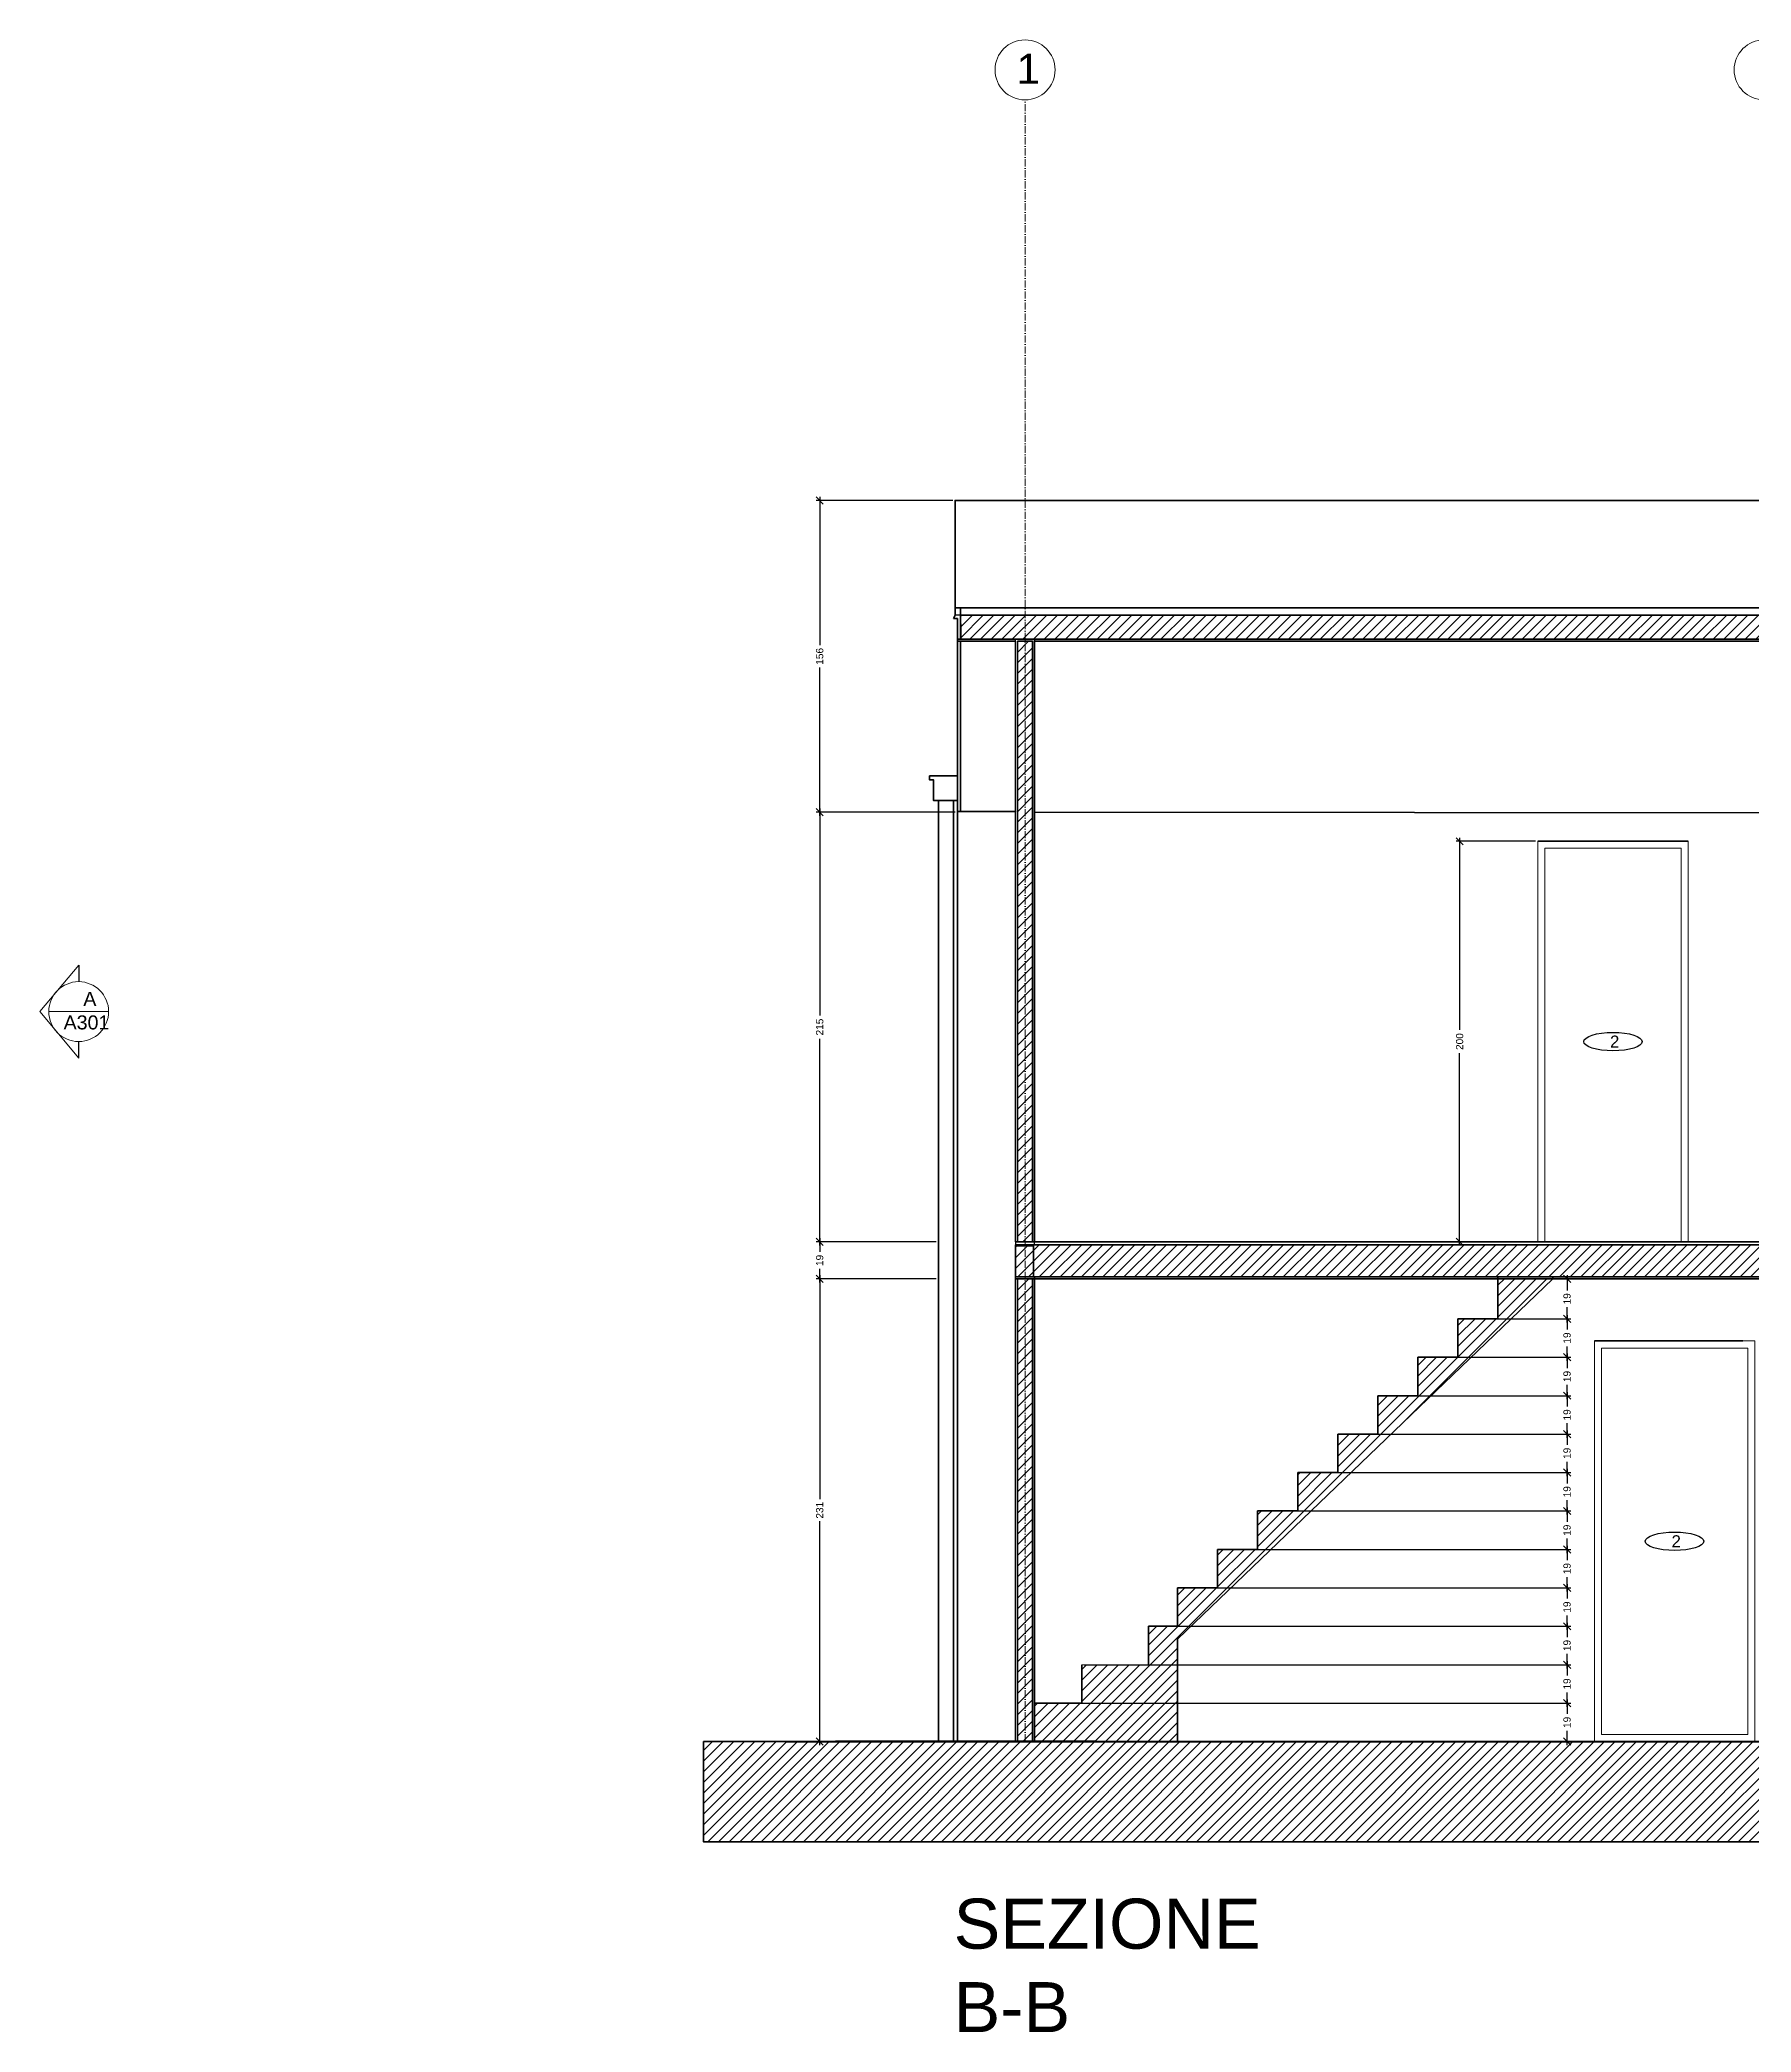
# Model space of a CAD drawing. Header units: inches. Extents: x 1080 to 7442, y 249 to 3242.
# Drawn here: x 2169 to 3024, y 249 to 1244 of the extents above; entities that cross this region are included whole.
import ezdxf

# ---------------------------------------------------------------- set-up
doc = ezdxf.new("R2010")
doc.units = ezdxf.units.IN
doc.header["$MEASUREMENT"] = 0
doc.linetypes.add('ACAD_ISO10W100', pattern=[18, 12, -3, 0, -3])
for name, color, linetype, lineweight in [('ARREDI', 8, 'Continuous', 18), ('CAMPITURE', 7, 'Continuous', 25), ('INFISSI', 130, 'Continuous', 13), ('NUMERAZIONE', 30, 'Continuous', 25), ('quote nuove', 253, 'Continuous', 18), ('STRUTTURA', 7, 'Continuous', 35)]:
    doc.layers.add(name, color=color, linetype=linetype, lineweight=lineweight)
doc.styles.add('ARIAL', font='Arial.ttf')
doc.styles.get("Standard").update_dxf_attribs({"font": 'Arial.ttf'})
doc.dimstyles.new('TICK_36', dxfattribs={"dimtxt": 3.6, "dimasz": 3.6, "dimexe": 1.8, "dimexo": 1.2, "dimgap": 1.8, "dimtad": 0, "dimdec": 0, "dimzin": 0, "dimdsep": 46, "dimtxsty": 'ARIAL', "dimblk": 'OBLIQUE', "dimcen": 1.8, "dimdle": 1.8, "dimclrd": 256, "dimclrt": 256, "dimadec": 0, "dimazin": 0, "dimtfac": 1, "dimtdec": 0, "dimtmove": 1, "dimatfit": 3, "dimldrblk": 'OPEN90', "dimfxl": 1, "dimtfill": 1, "dimtolj": 1, "dimtzin": 0, "dimarcsym": 0})
pattern_1 = [(45, (2495.4244, -1418.4043), (-2.6516504, 2.6516504), [])]

# ---------------------------------------------------------------- blocks, each defined once
blk = doc.blocks.new('_Oblique')
at = {"color": 0, "linetype": 'ByBlock', "lineweight": -2}
blk.add_line((-0.5, -0.5), (0.5, 0.5), dxfattribs=at)
blk = doc.blocks.new('*D86')
at = {"layer": 'quote nuove', "color": 0, "lineweight": -2, "transparency": 16777216}
for p, q in [((2915.87, 843.71), (2876.2, 843.71)), ((2915.87, 643.71), (2876.2, 643.71))]:
    blk.add_line(p, q, dxfattribs=at)
at = {"layer": 'quote nuove', "lineweight": -2, "transparency": 16777216}
for p, q in [((2878, 845.51), (2878, 749.53)), ((2878, 641.91), (2878, 737.88))]:
    blk.add_line(p, q, dxfattribs=at)
at = {"layer": 'quote nuove', "lineweight": -2, "transparency": 16777216, "xscale": 3.6, "yscale": 3.6, "zscale": 3.6}
for p, rotation in [((2878, 843.71), 90), ((2878, 643.71), 270)]:
    blk.add_blockref('_Oblique', p, dxfattribs=dict(at, rotation=rotation))
at = {"layer": 'quote nuove', "transparency": 16777216, "insert": (2878, 743.71), "char_height": 3.6, "attachment_point": 5, "rotation": 90, "style": 'ARIAL', "bg_fill": 3, "box_fill_scale": 1.25, "bg_fill_color": 256, "bg_fill_true_color": 13158600, "bg_fill_transparency": 0}
blk.add_mtext('\\A1;200', dxfattribs=at)
blk = doc.blocks.new('_Open90')
at = {"color": 0, "linetype": 'ByBlock', "lineweight": -2}
for p, q in [((0, 0), (-1, 0)), ((-0.5, 0.5), (0, 0)), ((0, 0), (-0.5, -0.5))]:
    blk.add_line(p, q, dxfattribs=at)
blk = doc.blocks.new('*D63')
at = {"layer": 'quote nuove', "lineweight": -2, "transparency": 16777216}
for p, q in [((2558.46, 627.01), (2558.46, 515.19)), ((2558.46, 392.41), (2558.46, 504.22))]:
    blk.add_line(p, q, dxfattribs=at)
at = {"layer": 'quote nuove', "color": 0, "lineweight": -2, "transparency": 16777216}
for p, q in [((2616.63, 625.21), (2556.66, 625.21)), ((2616.63, 394.21), (2556.66, 394.21))]:
    blk.add_line(p, q, dxfattribs=at)
at = {"layer": 'quote nuove', "lineweight": -2, "transparency": 16777216, "xscale": 3.6, "yscale": 3.6, "zscale": 3.6}
for p, rotation in [((2558.46, 625.21), 90), ((2558.46, 394.21), 270)]:
    blk.add_blockref('_Oblique', p, dxfattribs=dict(at, rotation=rotation))
at = {"layer": 'quote nuove', "transparency": 16777216, "insert": (2558.46, 509.71), "char_height": 3.6, "attachment_point": 5, "rotation": 90, "style": 'ARIAL', "bg_fill": 3, "box_fill_scale": 1.25, "bg_fill_color": 256, "bg_fill_true_color": 13158600, "bg_fill_transparency": 0}
blk.add_mtext('\\A1;231', dxfattribs=at)
blk = doc.blocks.new('*D64')
at = {"layer": 'quote nuove', "color": 0, "lineweight": -2, "transparency": 16777216}
for p, q in [((2616.63, 643.7), (2556.66, 643.7)), ((2616.63, 625.21), (2556.66, 625.21))]:
    blk.add_line(p, q, dxfattribs=at)
at = {"layer": 'quote nuove', "lineweight": -2, "transparency": 16777216}
for p, q in [((2558.46, 645.5), (2558.46, 638.66)), ((2558.46, 623.41), (2558.46, 630.25))]:
    blk.add_line(p, q, dxfattribs=at)
at = {"layer": 'quote nuove', "lineweight": -2, "transparency": 16777216, "xscale": 3.6, "yscale": 3.6, "zscale": 3.6}
for p, rotation in [((2558.46, 643.7), 90), ((2558.46, 625.21), 270)]:
    blk.add_blockref('_Oblique', p, dxfattribs=dict(at, rotation=rotation))
at = {"layer": 'quote nuove', "transparency": 16777216, "insert": (2558.46, 634.45), "char_height": 3.6, "attachment_point": 5, "rotation": 90, "style": 'ARIAL', "bg_fill": 3, "box_fill_scale": 1.25, "bg_fill_color": 256, "bg_fill_true_color": 13158600, "bg_fill_transparency": 0}
blk.add_mtext('\\A1;19', dxfattribs=at)
blk = doc.blocks.new('*D65')
at = {"layer": 'quote nuove', "color": 0, "lineweight": -2, "transparency": 16777216}
for p, q in [((2626.13, 858.24), (2556.66, 858.24)), ((2616.63, 643.7), (2556.66, 643.7))]:
    blk.add_line(p, q, dxfattribs=at)
at = {"layer": 'quote nuove', "lineweight": -2, "transparency": 16777216}
for p, q in [((2558.46, 860.04), (2558.46, 756.8)), ((2558.46, 641.9), (2558.46, 745.14))]:
    blk.add_line(p, q, dxfattribs=at)
at = {"layer": 'quote nuove', "lineweight": -2, "transparency": 16777216, "xscale": 3.6, "yscale": 3.6, "zscale": 3.6}
for p, rotation in [((2558.46, 858.24), 90), ((2558.46, 643.7), 270)]:
    blk.add_blockref('_Oblique', p, dxfattribs=dict(at, rotation=rotation))
at = {"layer": 'quote nuove', "transparency": 16777216, "insert": (2558.46, 750.97), "char_height": 3.6, "attachment_point": 5, "rotation": 90, "style": 'ARIAL', "bg_fill": 3, "box_fill_scale": 1.25, "bg_fill_color": 256, "bg_fill_true_color": 13158600, "bg_fill_transparency": 0}
blk.add_mtext('\\A1;215', dxfattribs=at)
blk = doc.blocks.new('*D71')
at = {"layer": 'quote nuove', "color": 0, "lineweight": -2, "transparency": 16777216}
for p, q in [((2666.94, 413.37), (2933.44, 413.37)), ((2667.04, 394.21), (2933.44, 394.21))]:
    blk.add_line(p, q, dxfattribs=at)
at = {"layer": 'quote nuove', "lineweight": -2, "transparency": 16777216}
for p, q in [((2931.64, 415.17), (2931.64, 407.99)), ((2931.64, 392.41), (2931.64, 399.58))]:
    blk.add_line(p, q, dxfattribs=at)
at = {"layer": 'quote nuove', "lineweight": -2, "transparency": 16777216, "xscale": 3.6, "yscale": 3.6, "zscale": 3.6}
for p, rotation in [((2931.64, 413.37), 90), ((2931.64, 394.21), 270)]:
    blk.add_blockref('_Oblique', p, dxfattribs=dict(at, rotation=rotation))
at = {"layer": 'quote nuove', "transparency": 16777216, "insert": (2931.64, 403.79), "char_height": 3.6, "attachment_point": 5, "rotation": 90, "style": 'ARIAL', "bg_fill": 3, "box_fill_scale": 1.25, "bg_fill_color": 256, "bg_fill_true_color": 13158600, "bg_fill_transparency": 0}
blk.add_mtext('\\A1;19', dxfattribs=at)
blk = doc.blocks.new('*D72')
at = {"layer": 'quote nuove', "color": 0, "lineweight": -2, "transparency": 16777216}
for p, q in [((2690.58, 432.56), (2933.44, 432.56)), ((2690.58, 413.37), (2933.44, 413.37))]:
    blk.add_line(p, q, dxfattribs=at)
at = {"layer": 'quote nuove', "lineweight": -2, "transparency": 16777216}
for p, q in [((2931.64, 434.36), (2931.64, 427.17)), ((2931.64, 411.57), (2931.64, 418.76))]:
    blk.add_line(p, q, dxfattribs=at)
at = {"layer": 'quote nuove', "lineweight": -2, "transparency": 16777216, "xscale": 3.6, "yscale": 3.6, "zscale": 3.6}
for p, rotation in [((2931.64, 432.56), 90), ((2931.64, 413.37), 270)]:
    blk.add_blockref('_Oblique', p, dxfattribs=dict(at, rotation=rotation))
at = {"layer": 'quote nuove', "transparency": 16777216, "insert": (2931.64, 422.96), "char_height": 3.6, "attachment_point": 5, "rotation": 90, "style": 'ARIAL', "bg_fill": 3, "box_fill_scale": 1.25, "bg_fill_color": 256, "bg_fill_true_color": 13158600, "bg_fill_transparency": 0}
blk.add_mtext('\\A1;19', dxfattribs=at)
blk = doc.blocks.new('*D73')
at = {"layer": 'quote nuove', "color": 0, "lineweight": -2, "transparency": 16777216}
for p, q in [((2723.9, 451.75), (2933.44, 451.75)), ((2723.9, 432.56), (2933.44, 432.56))]:
    blk.add_line(p, q, dxfattribs=at)
at = {"layer": 'quote nuove', "lineweight": -2, "transparency": 16777216}
for p, q in [((2931.64, 453.55), (2931.64, 446.36)), ((2931.64, 430.76), (2931.64, 437.95))]:
    blk.add_line(p, q, dxfattribs=at)
at = {"layer": 'quote nuove', "lineweight": -2, "transparency": 16777216, "xscale": 3.6, "yscale": 3.6, "zscale": 3.6}
for p, rotation in [((2931.64, 451.75), 90), ((2931.64, 432.56), 270)]:
    blk.add_blockref('_Oblique', p, dxfattribs=dict(at, rotation=rotation))
at = {"layer": 'quote nuove', "transparency": 16777216, "insert": (2931.64, 442.16), "char_height": 3.6, "attachment_point": 5, "rotation": 90, "style": 'ARIAL', "bg_fill": 3, "box_fill_scale": 1.25, "bg_fill_color": 256, "bg_fill_true_color": 13158600, "bg_fill_transparency": 0}
blk.add_mtext('\\A1;19', dxfattribs=at)
blk = doc.blocks.new('*D74')
at = {"layer": 'quote nuove', "color": 0, "lineweight": -2, "transparency": 16777216}
for p, q in [((2738.33, 470.94), (2933.44, 470.94)), ((2738.33, 451.75), (2933.44, 451.75))]:
    blk.add_line(p, q, dxfattribs=at)
at = {"layer": 'quote nuove', "lineweight": -2, "transparency": 16777216}
for p, q in [((2931.64, 472.74), (2931.64, 465.55)), ((2931.64, 449.95), (2931.64, 457.14))]:
    blk.add_line(p, q, dxfattribs=at)
at = {"layer": 'quote nuove', "lineweight": -2, "transparency": 16777216, "xscale": 3.6, "yscale": 3.6, "zscale": 3.6}
for p, rotation in [((2931.64, 470.94), 90), ((2931.64, 451.75), 270)]:
    blk.add_blockref('_Oblique', p, dxfattribs=dict(at, rotation=rotation))
at = {"layer": 'quote nuove', "transparency": 16777216, "insert": (2931.64, 461.35), "char_height": 3.6, "attachment_point": 5, "rotation": 90, "style": 'ARIAL', "bg_fill": 3, "box_fill_scale": 1.25, "bg_fill_color": 256, "bg_fill_true_color": 13158600, "bg_fill_transparency": 0}
blk.add_mtext('\\A1;19', dxfattribs=at)
blk = doc.blocks.new('*D75')
at = {"layer": 'quote nuove', "color": 0, "lineweight": -2, "transparency": 16777216}
for p, q in [((2758.33, 490.14), (2933.44, 490.14)), ((2758.33, 470.94), (2933.44, 470.94))]:
    blk.add_line(p, q, dxfattribs=at)
at = {"layer": 'quote nuove', "lineweight": -2, "transparency": 16777216}
for p, q in [((2931.64, 491.94), (2931.64, 484.75)), ((2931.64, 469.14), (2931.64, 476.33))]:
    blk.add_line(p, q, dxfattribs=at)
at = {"layer": 'quote nuove', "lineweight": -2, "transparency": 16777216, "xscale": 3.6, "yscale": 3.6, "zscale": 3.6}
for p, rotation in [((2931.64, 490.14), 90), ((2931.64, 470.94), 270)]:
    blk.add_blockref('_Oblique', p, dxfattribs=dict(at, rotation=rotation))
at = {"layer": 'quote nuove', "transparency": 16777216, "insert": (2931.64, 480.54), "char_height": 3.6, "attachment_point": 5, "rotation": 90, "style": 'ARIAL', "bg_fill": 3, "box_fill_scale": 1.25, "bg_fill_color": 256, "bg_fill_true_color": 13158600, "bg_fill_transparency": 0}
blk.add_mtext('\\A1;19', dxfattribs=at)
blk = doc.blocks.new('*D76')
at = {"layer": 'quote nuove', "color": 0, "lineweight": -2, "transparency": 16777216}
for p, q in [((2778.33, 509.33), (2933.44, 509.33)), ((2778.33, 490.14), (2933.44, 490.14))]:
    blk.add_line(p, q, dxfattribs=at)
at = {"layer": 'quote nuove', "lineweight": -2, "transparency": 16777216}
for p, q in [((2931.64, 511.13), (2931.64, 503.94)), ((2931.64, 488.34), (2931.64, 495.53))]:
    blk.add_line(p, q, dxfattribs=at)
at = {"layer": 'quote nuove', "lineweight": -2, "transparency": 16777216, "xscale": 3.6, "yscale": 3.6, "zscale": 3.6}
for p, rotation in [((2931.64, 509.33), 90), ((2931.64, 490.14), 270)]:
    blk.add_blockref('_Oblique', p, dxfattribs=dict(at, rotation=rotation))
at = {"layer": 'quote nuove', "transparency": 16777216, "insert": (2931.64, 499.73), "char_height": 3.6, "attachment_point": 5, "rotation": 90, "style": 'ARIAL', "bg_fill": 3, "box_fill_scale": 1.25, "bg_fill_color": 256, "bg_fill_true_color": 13158600, "bg_fill_transparency": 0}
blk.add_mtext('\\A1;19', dxfattribs=at)
blk = doc.blocks.new('*D77')
at = {"layer": 'quote nuove', "color": 0, "lineweight": -2, "transparency": 16777216}
for p, q in [((2798.33, 528.52), (2933.44, 528.52)), ((2798.33, 509.33), (2933.44, 509.33))]:
    blk.add_line(p, q, dxfattribs=at)
at = {"layer": 'quote nuove', "lineweight": -2, "transparency": 16777216}
for p, q in [((2931.64, 530.32), (2931.64, 523.13)), ((2931.64, 507.53), (2931.64, 514.72))]:
    blk.add_line(p, q, dxfattribs=at)
at = {"layer": 'quote nuove', "lineweight": -2, "transparency": 16777216, "xscale": 3.6, "yscale": 3.6, "zscale": 3.6}
for p, rotation in [((2931.64, 528.52), 90), ((2931.64, 509.33), 270)]:
    blk.add_blockref('_Oblique', p, dxfattribs=dict(at, rotation=rotation))
at = {"layer": 'quote nuove', "transparency": 16777216, "insert": (2931.64, 518.93), "char_height": 3.6, "attachment_point": 5, "rotation": 90, "style": 'ARIAL', "bg_fill": 3, "box_fill_scale": 1.25, "bg_fill_color": 256, "bg_fill_true_color": 13158600, "bg_fill_transparency": 0}
blk.add_mtext('\\A1;19', dxfattribs=at)
blk = doc.blocks.new('*D78')
at = {"layer": 'quote nuove', "color": 0, "lineweight": -2, "transparency": 16777216}
for p, q in [((2818.33, 547.71), (2933.44, 547.71)), ((2818.33, 528.52), (2933.44, 528.52))]:
    blk.add_line(p, q, dxfattribs=at)
at = {"layer": 'quote nuove', "lineweight": -2, "transparency": 16777216}
for p, q in [((2931.64, 549.51), (2931.64, 542.32)), ((2931.64, 526.72), (2931.64, 533.91))]:
    blk.add_line(p, q, dxfattribs=at)
at = {"layer": 'quote nuove', "lineweight": -2, "transparency": 16777216, "xscale": 3.6, "yscale": 3.6, "zscale": 3.6}
for p, rotation in [((2931.64, 547.71), 90), ((2931.64, 528.52), 270)]:
    blk.add_blockref('_Oblique', p, dxfattribs=dict(at, rotation=rotation))
at = {"layer": 'quote nuove', "transparency": 16777216, "insert": (2931.64, 538.12), "char_height": 3.6, "attachment_point": 5, "rotation": 90, "style": 'ARIAL', "bg_fill": 3, "box_fill_scale": 1.25, "bg_fill_color": 256, "bg_fill_true_color": 13158600, "bg_fill_transparency": 0}
blk.add_mtext('\\A1;19', dxfattribs=at)
blk = doc.blocks.new('*D79')
at = {"layer": 'quote nuove', "lineweight": -2, "transparency": 16777216}
for p, q in [((2931.64, 568.71), (2931.64, 561.52)), ((2931.64, 545.91), (2931.64, 553.1))]:
    blk.add_line(p, q, dxfattribs=at)
at = {"layer": 'quote nuove', "color": 0, "lineweight": -2, "transparency": 16777216}
for p, q in [((2838.33, 566.91), (2933.44, 566.91)), ((2838.33, 547.71), (2933.44, 547.71))]:
    blk.add_line(p, q, dxfattribs=at)
at = {"layer": 'quote nuove', "lineweight": -2, "transparency": 16777216, "xscale": 3.6, "yscale": 3.6, "zscale": 3.6}
for p, rotation in [((2931.64, 566.91), 90), ((2931.64, 547.71), 270)]:
    blk.add_blockref('_Oblique', p, dxfattribs=dict(at, rotation=rotation))
at = {"layer": 'quote nuove', "transparency": 16777216, "insert": (2931.64, 557.31), "char_height": 3.6, "attachment_point": 5, "rotation": 90, "style": 'ARIAL', "bg_fill": 3, "box_fill_scale": 1.25, "bg_fill_color": 256, "bg_fill_true_color": 13158600, "bg_fill_transparency": 0}
blk.add_mtext('\\A1;19', dxfattribs=at)
blk = doc.blocks.new('*D80')
at = {"layer": 'quote nuove', "lineweight": -2, "transparency": 16777216}
for p, q in [((2931.64, 587.9), (2931.64, 580.71)), ((2931.64, 565.11), (2931.64, 572.3))]:
    blk.add_line(p, q, dxfattribs=at)
at = {"layer": 'quote nuove', "color": 0, "lineweight": -2, "transparency": 16777216}
for p, q in [((2858.33, 586.1), (2933.44, 586.1)), ((2858.33, 566.91), (2933.44, 566.91))]:
    blk.add_line(p, q, dxfattribs=at)
at = {"layer": 'quote nuove', "lineweight": -2, "transparency": 16777216, "xscale": 3.6, "yscale": 3.6, "zscale": 3.6}
for p, rotation in [((2931.64, 586.1), 90), ((2931.64, 566.91), 270)]:
    blk.add_blockref('_Oblique', p, dxfattribs=dict(at, rotation=rotation))
at = {"layer": 'quote nuove', "transparency": 16777216, "insert": (2931.64, 576.5), "char_height": 3.6, "attachment_point": 5, "rotation": 90, "style": 'ARIAL', "bg_fill": 3, "box_fill_scale": 1.25, "bg_fill_color": 256, "bg_fill_true_color": 13158600, "bg_fill_transparency": 0}
blk.add_mtext('\\A1;19', dxfattribs=at)
blk = doc.blocks.new('*D81')
at = {"layer": 'quote nuove', "lineweight": -2, "transparency": 16777216}
for p, q in [((2931.64, 607.09), (2931.64, 599.9)), ((2931.64, 584.3), (2931.64, 591.49))]:
    blk.add_line(p, q, dxfattribs=at)
at = {"layer": 'quote nuove', "color": 0, "lineweight": -2, "transparency": 16777216}
for p, q in [((2878.33, 605.29), (2933.44, 605.29)), ((2878.33, 586.1), (2933.44, 586.1))]:
    blk.add_line(p, q, dxfattribs=at)
at = {"layer": 'quote nuove', "lineweight": -2, "transparency": 16777216, "xscale": 3.6, "yscale": 3.6, "zscale": 3.6}
for p, rotation in [((2931.64, 605.29), 90), ((2931.64, 586.1), 270)]:
    blk.add_blockref('_Oblique', p, dxfattribs=dict(at, rotation=rotation))
at = {"layer": 'quote nuove', "transparency": 16777216, "insert": (2931.64, 595.7), "char_height": 3.6, "attachment_point": 5, "rotation": 90, "style": 'ARIAL', "bg_fill": 3, "box_fill_scale": 1.25, "bg_fill_color": 256, "bg_fill_true_color": 13158600, "bg_fill_transparency": 0}
blk.add_mtext('\\A1;19', dxfattribs=at)
blk = doc.blocks.new('*D82')
at = {"layer": 'quote nuove', "lineweight": -2, "transparency": 16777216}
for p, q in [((2931.64, 627.01), (2931.64, 619.46)), ((2931.64, 603.49), (2931.64, 611.04))]:
    blk.add_line(p, q, dxfattribs=at)
at = {"layer": 'quote nuove', "color": 0, "lineweight": -2, "transparency": 16777216}
for p, q in [((2898.33, 625.21), (2933.44, 625.21)), ((2898.33, 605.29), (2933.44, 605.29))]:
    blk.add_line(p, q, dxfattribs=at)
at = {"layer": 'quote nuove', "lineweight": -2, "transparency": 16777216, "xscale": 3.6, "yscale": 3.6, "zscale": 3.6}
for p, rotation in [((2931.64, 625.21), 90), ((2931.64, 605.29), 270)]:
    blk.add_blockref('_Oblique', p, dxfattribs=dict(at, rotation=rotation))
at = {"layer": 'quote nuove', "transparency": 16777216, "insert": (2931.64, 615.25), "char_height": 3.6, "attachment_point": 5, "rotation": 90, "style": 'ARIAL', "bg_fill": 3, "box_fill_scale": 1.25, "bg_fill_color": 256, "bg_fill_true_color": 13158600, "bg_fill_transparency": 0}
blk.add_mtext('\\A1;19', dxfattribs=at)
blk = doc.blocks.new('*D96')
at = {"layer": 'quote nuove', "lineweight": -2, "transparency": 16777216}
for p, q in [((2558.46, 1015.7), (2558.46, 941.68)), ((2558.46, 856.44), (2558.46, 930.46))]:
    blk.add_line(p, q, dxfattribs=at)
at = {"layer": 'quote nuove', "color": 0, "lineweight": -2, "transparency": 16777216}
for p, q in [((2624.89, 1013.9), (2556.66, 1013.9)), ((2624.89, 858.24), (2556.66, 858.24))]:
    blk.add_line(p, q, dxfattribs=at)
at = {"layer": 'quote nuove', "lineweight": -2, "transparency": 16777216, "xscale": 3.6, "yscale": 3.6, "zscale": 3.6}
for p, rotation in [((2558.46, 1013.9), 90), ((2558.46, 858.24), 270)]:
    blk.add_blockref('_Oblique', p, dxfattribs=dict(at, rotation=rotation))
at = {"layer": 'quote nuove', "transparency": 16777216, "insert": (2558.46, 936.07), "char_height": 3.6, "attachment_point": 5, "rotation": 90, "style": 'ARIAL', "bg_fill": 3, "box_fill_scale": 1.25, "bg_fill_color": 256, "bg_fill_true_color": 13158600, "bg_fill_transparency": 0}
blk.add_mtext('\\A1;156', dxfattribs=at)

msp = doc.modelspace()

# ---------------------------------------------------------------- hatches: boundary and pattern name
at = {"layer": 'CAMPITURE'}
h = msp.add_hatch(dxfattribs=at)
h.set_pattern_fill('ANSI31', color=0, scale=30)
h.set_pattern_definition([(45, (3771.2997, -1412.3828), (-2.6516504, 2.6516504), [])])
h.paths.add_polyline_path([(2628.84, 956.61), (2628.85, 944.61), (3385.54, 944.61), (3385.54, 956.61)])
h = msp.add_hatch(dxfattribs=at)
h.set_pattern_fill('ANSI31', color=0, scale=30)
h.set_pattern_definition([(45, (2003.1382, -1418.4064), (-2.6516504, 2.6516504), [])])
h.paths.add_polyline_path([(2657.24, 643.7), (2664.74, 643.7), (2664.74, 943.61), (2657.24, 943.61)])
h = msp.add_hatch(dxfattribs=at)
h.set_pattern_fill('ANSI31', color=256, scale=30)
h.set_pattern_definition(pattern_1)
h.paths.add_polyline_path([(3358.13, 642.21), (3157.02, 642.21), (3157.02, 641.73), (3149.52, 641.73), (3149.52, 642.21), (2656.24, 642.21), (2656.24, 626.21), (3358.13, 626.21)])
h.paths.add_polyline_path([(3033.83, 626.21), (3026.33, 626.21), (3026.33, 625.21), (3033.83, 625.21)])
h = msp.add_hatch(dxfattribs=at)
h.set_pattern_fill('ANSI31', color=256, scale=30)
h.set_pattern_definition(pattern_1)
h.paths.add_polyline_path([(2737.13, 445.37), (2924.53, 625.21), (2897.13, 625.21), (2897.13, 605.29), (2877.13, 605.29), (2877.13, 586.1), (2857.13, 586.1), (2857.13, 566.91), (2837.13, 566.91), (2837.13, 547.71), (2817.13, 547.71), (2817.13, 528.52), (2797.13, 528.52), (2797.13, 509.33), (2777.13, 509.33), (2777.13, 490.14), (2757.13, 490.14), (2757.13, 470.94), (2737.13, 470.94), (2737.13, 451.75), (2722.7, 451.75), (2722.7, 432.56), (2689.38, 432.56), (2689.38, 413.37), (2665.74, 413.37), (2665.74, 394.21), (2737.13, 394.21)])

# ---------------------------------------------------------------- linework, layer by layer
msp.add_line((2628.83, 956.61), (2626.09, 956.61))
for points in [[(2656.24, 643.7), (2656.24, 944.61)], [(2656.24, 394.21), (2656.24, 626.21)]]:
    msp.add_lwpolyline(points)
msp.add_lwpolyline([(2656.24, 642.21), (2665.74, 642.21), (2665.74, 643.71), (2656.24, 643.71)], close=True)
at = {"layer": 'ARREDI'}
msp.add_line((2689.38, 432.56), (2722.7, 432.56), dxfattribs=at)
for points in [[(2657.24, 643.7), (2657.24, 943.61)], [(2657.24, 394.21), (2657.24, 625.21)]]:
    msp.add_lwpolyline(points, dxfattribs=at)
at = {"layer": 'INFISSI'}
for p, q in [((2917.07, 643.71), (2917.07, 843.71)), ((2920.57, 840.21), (2988.57, 840.21)), ((2920.57, 643.7), (2920.57, 840.21)), ((2988.57, 840.21), (2988.57, 643.7)), ((2945.33, 394.21), (2945.33, 594.21)), ((2945.33, 594.21), (2945.33, 394.21))]:
    msp.add_line(p, q, dxfattribs=at)
for points in [[(2917.07, 843.71), (2992.07, 843.71), (2992.07, 643.7), (2917.07, 643.7)], [(2945.33, 394.21), (3025.33, 394.21), (3025.33, 594.21), (2945.33, 594.21)], [(2948.83, 397.71), (3021.83, 397.71), (3021.83, 590.71), (2948.83, 590.71)]]:
    msp.add_lwpolyline(points, close=True, dxfattribs=at)
at = {"layer": 'NUMERAZIONE', "lineweight": 0}
for p, q in [((2169.05, 758.68), (2188.44, 781.92)), ((2169.05, 758.68), (2188.44, 735.44)), ((2173.49, 758.68), (2203.4, 758.68))]:
    msp.add_line(p, q, dxfattribs=at)
at = {"layer": 'NUMERAZIONE'}
for p, q in [((2188.44, 781.92), (2188.44, 773.63)), ((2188.44, 735.44), (2188.44, 743.73))]:
    msp.add_line(p, q, dxfattribs=at)
at = {"layer": 'NUMERAZIONE', "lineweight": 0}
msp.add_circle((2188.44, 758.68), 14.95, dxfattribs=at)
at = {"layer": 'NUMERAZIONE'}
for centre in [(2954.57, 743.7), (2985.33, 494.21)]:
    msp.add_ellipse(centre, major_axis=(14.61, 0), ratio=0.314087, dxfattribs=at)
at = {"layer": 'quote nuove', "color": 253, "lineweight": 0}
for centre in [(2660.99, 1228.9), (3030.08, 1228.9)]:
    msp.add_circle(centre, 15, dxfattribs=at)
at = {"layer": 'STRUTTURA'}
for p, q in [((2626.09, 956.61), (2625.34, 954.89)), ((2626.09, 962.39), (2626.09, 956.61)), ((2628.85, 944.61), (2628.83, 960.21)), ((2625.34, 954.89), (2627.33, 954.89)), ((2627.33, 943.11), (2627.33, 954.89)), ((2656.24, 944.61), (2627.33, 944.61)), ((2656.24, 943.61), (2627.33, 943.61)), ((2656.24, 944.61), (3004.93, 944.61)), ((2665.74, 943.61), (2944.86, 943.61)), ((2944.86, 943.61), (3016.26, 943.61)), ((3349.63, 944.61), (3004.93, 944.61)), ((3348.63, 943.61), (3013.43, 943.61)), ((2627.33, 858.53), (2656.29, 858.52)), ((2627.33, 858.53), (2627.33, 394.21)), ((2665.74, 858.24), (3148.52, 857.95)), ((2917.07, 843.71), (2992.07, 843.71)), ((2656.24, 641.68), (2665.24, 641.68)), ((2737.13, 445.37), (2924.53, 625.21)), ((2897.13, 625.21), (2897.13, 605.29)), ((2877.13, 605.29), (2877.13, 586.1)), ((2897.13, 605.29), (2877.13, 605.29)), ((2945.33, 594.21), (3019.43, 594.21)), ((2857.13, 586.1), (2857.13, 566.91)), ((2877.13, 586.1), (2857.13, 586.1)), ((2837.13, 566.91), (2837.13, 547.71)), ((2857.13, 566.91), (2837.13, 566.91)), ((2817.13, 547.71), (2817.13, 528.52)), ((2837.13, 547.71), (2817.13, 547.71)), ((2797.13, 528.52), (2797.13, 509.33)), ((2817.13, 528.52), (2797.13, 528.52)), ((2777.13, 509.33), (2777.13, 490.14)), ((2797.13, 509.33), (2777.13, 509.33)), ((2757.13, 490.14), (2757.13, 470.94)), ((2777.13, 490.14), (2757.13, 490.14)), ((2737.13, 470.94), (2737.13, 451.75)), ((2757.13, 470.94), (2737.13, 470.94)), ((2722.7, 451.75), (2722.7, 432.56)), ((2737.13, 451.75), (2722.7, 451.75)), ((2737.13, 394.21), (2737.13, 445.37)), ((2689.38, 432.56), (2689.38, 413.37)), ((2689.38, 413.37), (2665.74, 413.37)), ((2656.34, 394.21), (2665.84, 394.21)), ((2658.34, 394.21), (3358.03, 394.21)), ((2666.84, 394.21), (2918.84, 394.21)), ((3010.5, 394.21), (3006.5, 394.21))]:
    msp.add_line(p, q, dxfattribs=at)
at = {"layer": 'STRUTTURA', "linetype": 'Continuous'}
for p, q in [((2656.29, 858.48), (2656.33, 858.52)), ((2656.24, 625.08), (2656.36, 625.21))]:
    msp.add_line(p, q, dxfattribs=at)
at = {"layer": 'STRUTTURA', "lineweight": 100}
for p, q in [((2541.38, 394.21), (3501.29, 394.21)), ((2695.84, 394.21), (2566.3, 394.21))]:
    msp.add_line(p, q, dxfattribs=at)
at = {"layer": 'STRUTTURA'}
for points in [[(2626.09, 962.39), (2626.09, 1013.9), (3388.28, 1013.9), (3388.28, 962.39)], [(2626.09, 960.21), (3388.28, 960.21)], [(2628.83, 956.61), (3388.28, 956.61)], [(2664.74, 643.7), (2664.74, 943.61)], [(2665.74, 643.7), (2665.74, 944.61)], [(2627.33, 876.38), (2613.33, 876.38), (2613.33, 874.38), (2615.33, 874.38), (2615.33, 864.01), (2627.33, 864.01)], [(2617.83, 394.21), (2617.83, 864.01)], [(2625.33, 864.01), (2625.33, 394.21)], [(2656.24, 643.7), (3358.04, 643.7)], [(2656.24, 642.21), (3357.13, 642.21)], [(2656.24, 626.21), (3358.13, 626.21)], [(2656.24, 625.21), (3047.63, 625.21)], [(2658.34, 394.21), (2670.34, 394.21)], [(2666.84, 394.21), (2669.84, 394.21)], [(2717.83, 394.21), (2714.83, 394.21)]]:
    msp.add_lwpolyline(points, dxfattribs=at)
for points in [[(2628.84, 956.61), (3385.54, 956.61), (3385.54, 944.61), (2628.84, 944.61)], [(2657.24, 643.71), (2664.74, 643.71), (2664.74, 943.61), (2657.24, 943.61)], [(2656.24, 642.21), (3358.13, 642.21), (3358.13, 626.21), (2656.24, 626.21)], [(2656.24, 626.21), (2665.24, 626.21), (2665.24, 641.68), (2656.24, 641.68)], [(2897.13, 625.21), (2924.52, 625.21), (2924.52, 626.21), (2897.13, 626.21)]]:
    msp.add_lwpolyline(points, close=True, dxfattribs=at)

# ---------------------------------------------------------------- texts
at = {"layer": 'NUMERAZIONE', "lineweight": 0, "char_height": 7, "attachment_point": 3}
for s, insert in [('\\pi7;A\\P', (2197.28, 768.54)), ('\\pi7;A301\\P', (2203.76, 756.78))]:
    msp.add_mtext_dynamic_manual_height_columns(s, width=18.8196, gutter_width=12.5, heights=[0], dxfattribs=dict(at, insert=insert))
at = {"layer": 'NUMERAZIONE', "ltscale": 0.1, "char_height": 6, "attachment_point": 1}
for insert in [(2953.08, 746.72), (2983.83, 497.22)]:
    msp.add_mtext_dynamic_manual_height_columns('2', width=0.5819, gutter_width=12.5, heights=[0], dxfattribs=dict(at, insert=insert))
at = {"layer": 'quote nuove', "color": 253, "lineweight": 0, "insert": (2656.78, 1236.96), "char_height": 15, "attachment_point": 1}
msp.add_mtext_dynamic_manual_height_columns('1', width=15.1923, gutter_width=12.5, heights=[0], dxfattribs=at)
at = {"layer": 'STRUTTURA', "ltscale": 0.1, "insert": (2625.33, 315.77), "char_height": 25, "attachment_point": 1}
msp.add_mtext_dynamic_manual_height_columns('SEZIONE B-B', width=23.9932, gutter_width=12.5, heights=[0], dxfattribs=at)

# ---------------------------------------------------------------- next in the draw order: dimensions: what is measured, and where the dimension line sits
at = {"layer": 'quote nuove'}
for base, p1, p2, picture, middle in [((2878, 643.71), (2917.07, 843.71), (2917.07, 643.71), '*D86', (2878, 743.71)), ((2558.46, 625.21), (2617.83, 394.21), (2617.83, 625.21), '*D63', (2558.46, 509.71))]:
    dim = msp.add_linear_dim(base=base, p1=p1, p2=p2, angle=90, dimstyle='TICK_36', dxfattribs=at)
    dim.commit()
    dim.dimension.update_dxf_attribs({"geometry": picture, "text_midpoint": middle})

# ---------------------------------------------------------------- next in the draw order: hatches: boundary and pattern name
at = {"layer": 'CAMPITURE'}
h = msp.add_hatch(dxfattribs=at)
h.set_pattern_fill('ANSI31', color=256, scale=30)
h.set_pattern_definition(pattern_1)
h.paths.add_polyline_path([(2500.43, 394.21), (2500.43, 344.21), (3501.29, 344.21), (3501.29, 394.21)])

# ---------------------------------------------------------------- next in the draw order: linework, layer by layer
at = {"layer": 'STRUTTURA'}
msp.add_lwpolyline([(2500.43, 394.21), (3501.29, 394.21), (3501.29, 344.21), (2500.43, 344.21)], close=True, dxfattribs=at)

# ---------------------------------------------------------------- next in the draw order: dimensions: what is measured, and where the dimension line sits
at = {"layer": 'quote nuove'}
dim = msp.add_linear_dim(base=(2558.46, 643.7), p1=(2617.83, 625.21), p2=(2617.83, 643.7), angle=90, text='19', dimstyle='TICK_36', dxfattribs=at)
dim.commit()
dim.dimension.update_dxf_attribs({"geometry": '*D64', "text_midpoint": (2558.46, 634.45)})

# ---------------------------------------------------------------- next in the draw order: dimensions: what is measured, and where the dimension line sits
for base, p1, p2, picture, middle in [((2558.46, 858.24), (2617.83, 643.7), (2627.33, 858.24), '*D65', (2558.46, 750.97)), ((2931.64, 394.21), (2665.74, 413.37), (2665.84, 394.21), '*D71', (2931.64, 403.79))]:
    dim = msp.add_linear_dim(base=base, p1=p1, p2=p2, angle=90, dimstyle='TICK_36', dxfattribs=at)
    dim.commit()
    dim.dimension.update_dxf_attribs({"geometry": picture, "text_midpoint": middle})

# ---------------------------------------------------------------- next in the draw order: hatches: boundary and pattern name
at = {"layer": 'CAMPITURE'}
h = msp.add_hatch(dxfattribs=at)
h.set_pattern_fill('ANSI31', color=0, scale=30)
h.set_pattern_definition([(45, (2003.1382, -1736.8122), (-2.6516504, 2.6516504), [])])
h.paths.add_polyline_path([(2657.24, 394.21), (2664.74, 394.21), (2664.74, 625.21), (2657.24, 625.21)])

# ---------------------------------------------------------------- next in the draw order: linework, layer by layer
at = {"layer": 'quote nuove', "color": 253, "linetype": 'ACAD_ISO10W100', "lineweight": 0, "ltscale": 0.3}
msp.add_line((2660.99, 394.21), (2660.99, 1213.9), dxfattribs=at)
at = {"layer": 'STRUTTURA'}
for points in [[(2627.33, 943.11), (2627.33, 858.53)], [(2628.83, 943.61), (2628.83, 858.53)], [(2664.74, 394.21), (2664.74, 625.21)], [(2665.74, 394.21), (2665.74, 626.21)]]:
    msp.add_lwpolyline(points, dxfattribs=at)
msp.add_lwpolyline([(2657.24, 394.21), (2664.74, 394.21), (2664.74, 625.21), (2657.24, 625.21)], close=True, dxfattribs=at)

# ---------------------------------------------------------------- next in the draw order: dimensions: what is measured, and where the dimension line sits
at = {"layer": 'quote nuove'}
dim = msp.add_linear_dim(base=(2931.64, 413.37), p1=(2689.38, 432.56), p2=(2689.38, 413.37), angle=90, dimstyle='TICK_36', dxfattribs=at)
dim.commit()
dim.dimension.update_dxf_attribs({"geometry": '*D72', "text_midpoint": (2931.64, 422.96)})

# ---------------------------------------------------------------- next in the draw order: dimensions: what is measured, and where the dimension line sits
for base, p1, p2, picture, middle in [((2558.46, 858.24), (2626.09, 1013.9), (2626.09, 858.24), '*D96', (2558.46, 936.07)), ((2931.64, 432.56), (2722.7, 451.75), (2722.7, 432.56), '*D73', (2931.64, 442.16))]:
    dim = msp.add_linear_dim(base=base, p1=p1, p2=p2, angle=90, dimstyle='TICK_36', dxfattribs=at)
    dim.commit()
    dim.dimension.update_dxf_attribs({"geometry": picture, "text_midpoint": middle})

# ---------------------------------------------------------------- next in the draw order: dimensions: what is measured, and where the dimension line sits
dim = msp.add_linear_dim(base=(2931.64, 451.75), p1=(2737.13, 470.94), p2=(2737.13, 451.75), angle=90, dimstyle='TICK_36', dxfattribs=at)
dim.commit()
dim.dimension.update_dxf_attribs({"geometry": '*D74', "text_midpoint": (2931.64, 461.35)})

# ---------------------------------------------------------------- next in the draw order: dimensions: what is measured, and where the dimension line sits
dim = msp.add_linear_dim(base=(2931.64, 470.94), p1=(2757.13, 490.14), p2=(2757.13, 470.94), angle=90, dimstyle='TICK_36', dxfattribs=at)
dim.commit()
dim.dimension.update_dxf_attribs({"geometry": '*D75', "text_midpoint": (2931.64, 480.54)})

# ---------------------------------------------------------------- next in the draw order: dimensions: what is measured, and where the dimension line sits
dim = msp.add_linear_dim(base=(2931.64, 490.14), p1=(2777.13, 509.33), p2=(2777.13, 490.14), angle=90, dimstyle='TICK_36', dxfattribs=at)
dim.commit()
dim.dimension.update_dxf_attribs({"geometry": '*D76', "text_midpoint": (2931.64, 499.73)})

# ---------------------------------------------------------------- next in the draw order: dimensions: what is measured, and where the dimension line sits
dim = msp.add_linear_dim(base=(2931.64, 509.33), p1=(2797.13, 528.52), p2=(2797.13, 509.33), angle=90, dimstyle='TICK_36', dxfattribs=at)
dim.commit()
dim.dimension.update_dxf_attribs({"geometry": '*D77', "text_midpoint": (2931.64, 518.93)})

# ---------------------------------------------------------------- next in the draw order: dimensions: what is measured, and where the dimension line sits
dim = msp.add_linear_dim(base=(2931.64, 528.52), p1=(2817.13, 547.71), p2=(2817.13, 528.52), angle=90, dimstyle='TICK_36', dxfattribs=at)
dim.commit()
dim.dimension.update_dxf_attribs({"geometry": '*D78', "text_midpoint": (2931.64, 538.12)})

# ---------------------------------------------------------------- next in the draw order: dimensions: what is measured, and where the dimension line sits
dim = msp.add_linear_dim(base=(2931.64, 547.71), p1=(2837.13, 566.91), p2=(2837.13, 547.71), angle=90, dimstyle='TICK_36', dxfattribs=at)
dim.commit()
dim.dimension.update_dxf_attribs({"geometry": '*D79', "text_midpoint": (2931.64, 557.31)})

# ---------------------------------------------------------------- next in the draw order: dimensions: what is measured, and where the dimension line sits
dim = msp.add_linear_dim(base=(2931.64, 566.91), p1=(2857.13, 586.1), p2=(2857.13, 566.91), angle=90, dimstyle='TICK_36', dxfattribs=at)
dim.commit()
dim.dimension.update_dxf_attribs({"geometry": '*D80', "text_midpoint": (2931.64, 576.5)})

# ---------------------------------------------------------------- next in the draw order: dimensions: what is measured, and where the dimension line sits
dim = msp.add_linear_dim(base=(2931.64, 586.1), p1=(2877.13, 605.29), p2=(2877.13, 586.1), angle=90, dimstyle='TICK_36', dxfattribs=at)
dim.commit()
dim.dimension.update_dxf_attribs({"geometry": '*D81', "text_midpoint": (2931.64, 595.7)})

# ---------------------------------------------------------------- next in the draw order: dimensions: what is measured, and where the dimension line sits
dim = msp.add_linear_dim(base=(2931.64, 605.29), p1=(2897.13, 625.21), p2=(2897.13, 605.29), angle=90, text='19', dimstyle='TICK_36', dxfattribs=at)
dim.commit()
dim.dimension.update_dxf_attribs({"geometry": '*D82', "text_midpoint": (2931.64, 615.25)})

doc.saveas('drawing.dxf')
